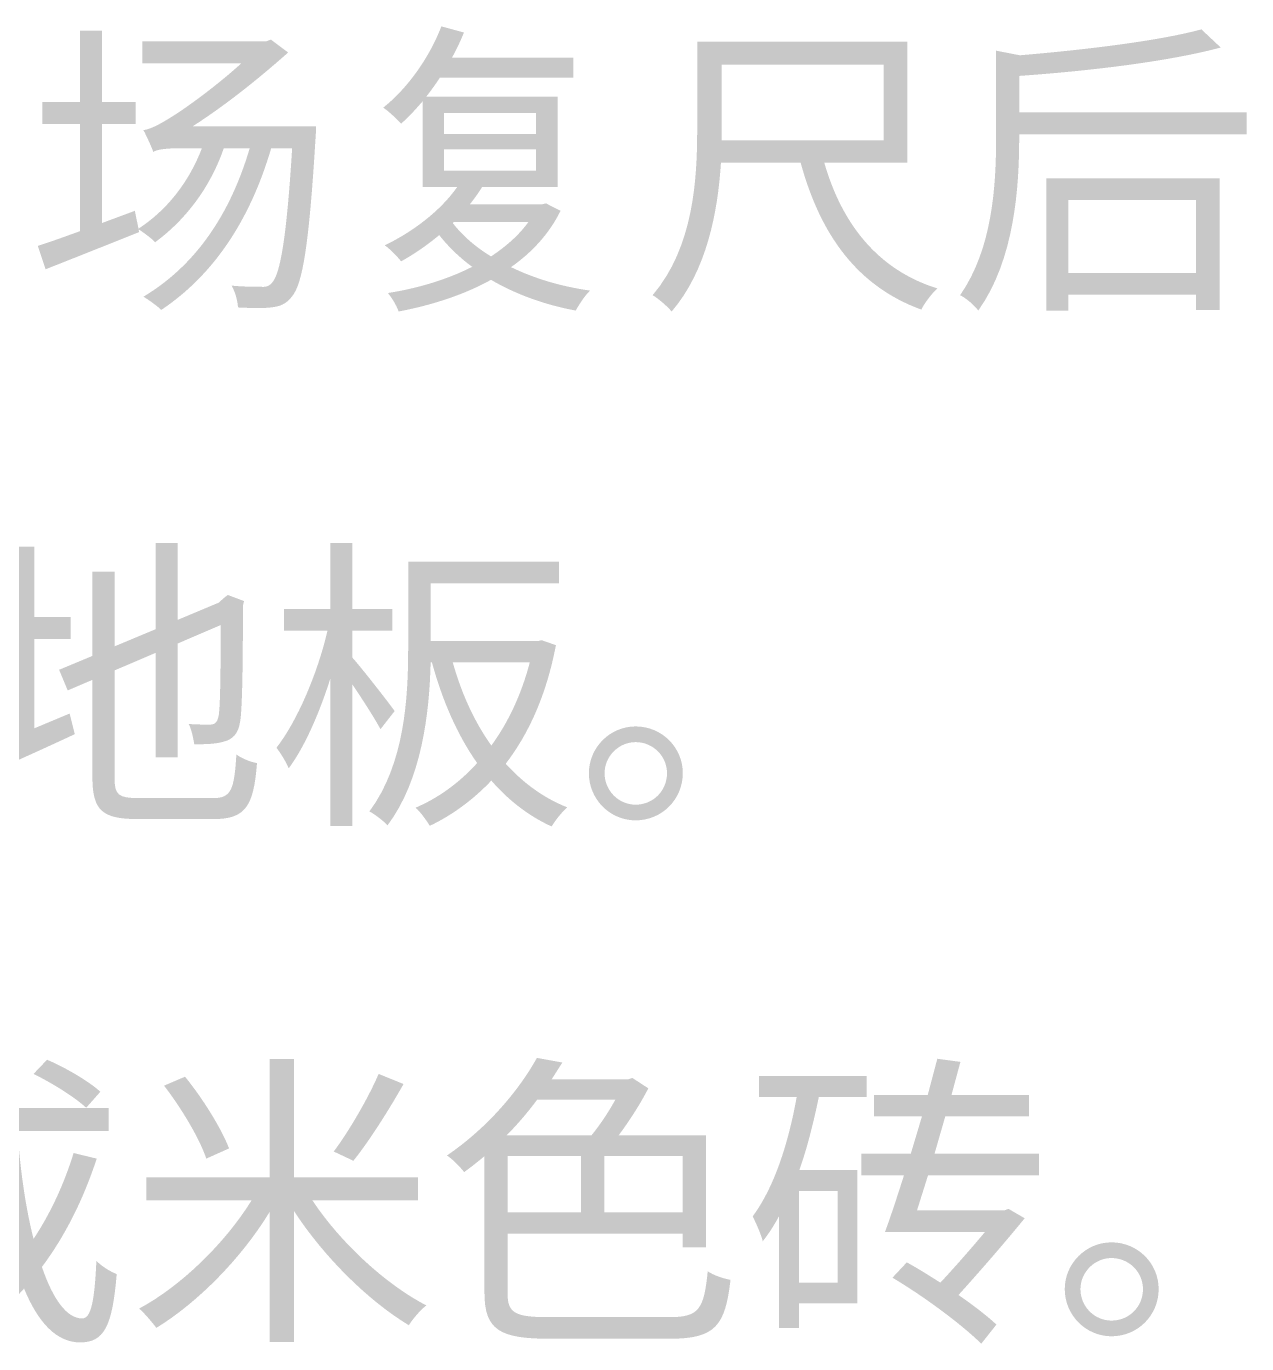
# Model space of a CAD drawing. Header units: millimetres. Extents: x -4600 to 229000, y -4300 to 19460.
# Drawn here: x 141351 to 142487, y 14411 to 15636 of the extents above; entities that cross this region are included whole.
import ezdxf

# ---------------------------------------------------------------- set-up
doc = ezdxf.new("R2010")
doc.units = ezdxf.units.MM
doc.header["$LTSCALE"] = 100
doc.layers.add('R2-LEGEND', color=7, linetype='Continuous', lineweight=18)

# ---------------------------------------------------------------- blocks, each defined once
blk = doc.blocks.new('A04_SHEET')
at = {"layer": 'R2-LEGEND'}
h = blk.add_hatch(color=256, dxfattribs=at)
edge = h.paths.add_edge_path()
edge.add_spline(control_points=[(21469.2, 15519.3), (21471.8, 15521.6), (21480.9, 15522.8), (21494.1, 15522.8)], knot_values=[0, 0, 0, 0, 1, 1, 1, 1], degree=3, periodic=0)
edge.add_line((21494.1, 15522.8), (21514.4, 15522.8))
edge.add_spline(control_points=[(21514.4, 15522.8), (21502.4, 15491.3), (21481.8, 15465.2), (21455.4, 15448)], knot_values=[0, 0, 0, 0, 1, 1, 1, 1], degree=3, periodic=0)
edge.add_line((21455.4, 15448), (21452, 15464.6))
edge.add_line((21452, 15464.6), (21421.3, 15453.2))
edge.add_line((21421.3, 15453.2), (21421.3, 15545.4))
edge.add_line((21421.3, 15545.4), (21452.9, 15545.4))
edge.add_line((21452.9, 15545.4), (21452.9, 15565.8))
edge.add_line((21452.9, 15565.8), (21421.3, 15565.8))
edge.add_line((21421.3, 15565.8), (21421.3, 15632.2))
edge.add_line((21421.3, 15632.2), (21401, 15632.2))
edge.add_line((21401, 15632.2), (21401, 15565.8))
edge.add_line((21401, 15565.8), (21365.8, 15565.8))
edge.add_line((21365.8, 15565.8), (21365.8, 15545.4))
edge.add_line((21365.8, 15545.4), (21401, 15545.4))
edge.add_line((21401, 15545.4), (21401, 15445.7))
edge.add_spline(control_points=[(21401, 15445.7), (21386.1, 15440.3), (21372.6, 15435.4), (21361.7, 15432)], knot_values=[0, 0, 0, 0, 1, 1, 1, 1], degree=3, periodic=0)
edge.add_line((21361.7, 15432), (21368.9, 15410.2))
edge.add_spline(control_points=[(21368.9, 15410.2), (21393.5, 15419.9), (21425.9, 15432.8), (21456, 15444.8)], knot_values=[0, 0, 0, 0, 1, 1, 1, 1], degree=3, periodic=0)
edge.add_line((21456, 15444.8), (21455.4, 15447.4))
edge.add_spline(control_points=[(21455.4, 15447.4), (21460, 15444.6), (21467.7, 15438.8), (21470.9, 15435.4)], knot_values=[0, 0, 0, 0, 1, 1, 1, 1], degree=3, periodic=0)
edge.add_spline(control_points=[(21470.9, 15435.4), (21498.4, 15455.5), (21521.9, 15485.5), (21534.8, 15522.8)], knot_values=[0, 0, 0, 0, 1, 1, 1, 1], degree=3, periodic=0)
edge.add_line((21534.8, 15522.8), (21558.9, 15522.8))
edge.add_spline(control_points=[(21558.9, 15522.8), (21540.8, 15461.5), (21508.7, 15413.9), (21460, 15384.7)], knot_values=[0, 0, 0, 0, 1, 1, 1, 1], degree=3, periodic=0)
edge.add_spline(control_points=[(21460, 15384.7), (21464.9, 15381.8), (21473.2, 15375.8), (21476.6, 15372.4)], knot_values=[0, 0, 0, 0, 1, 1, 1, 1], degree=3, periodic=0)
edge.add_spline(control_points=[(21476.6, 15372.4), (21525, 15404.7), (21559.1, 15455.5), (21578.9, 15522.8)], knot_values=[0, 0, 0, 0, 1, 1, 1, 1], degree=3, periodic=0)
edge.add_line((21578.9, 15522.8), (21598.4, 15522.8))
edge.add_spline(control_points=[(21598.4, 15522.8), (21593.2, 15438.5), (21587.2, 15405.9), (21579.8, 15397.9)], knot_values=[0, 0, 0, 0, 1, 1, 1, 1], degree=3, periodic=0)
edge.add_spline(control_points=[(21579.8, 15397.9), (21576.9, 15394.4), (21574.3, 15393.6), (21569.7, 15393.9)], knot_values=[0, 0, 0, 0, 1, 1, 1, 1], degree=3, periodic=0)
edge.add_spline(control_points=[(21569.7, 15393.9), (21564.6, 15393.9), (21553.7, 15393.9), (21542, 15395)], knot_values=[0, 0, 0, 0, 1, 1, 1, 1], degree=3, periodic=0)
edge.add_spline(control_points=[(21542, 15395), (21545.4, 15389.3), (21547.7, 15380.7), (21548, 15374.7)], knot_values=[0, 0, 0, 0, 1, 1, 1, 1], degree=3, periodic=0)
edge.add_spline(control_points=[(21548, 15374.7), (21560, 15374.1), (21571.7, 15373.8), (21578.6, 15374.7)], knot_values=[0, 0, 0, 0, 1, 1, 1, 1], degree=3, periodic=0)
edge.add_spline(control_points=[(21578.6, 15374.7), (21586.9, 15375.5), (21592.7, 15377.8), (21598.1, 15384.7)], knot_values=[0, 0, 0, 0, 1, 1, 1, 1], degree=3, periodic=0)
edge.add_spline(control_points=[(21598.1, 15384.7), (21608.1, 15396.4), (21614.1, 15432), (21620.2, 15532.5)], knot_values=[0, 0, 0, 0, 1, 1, 1, 1], degree=3, periodic=0)
edge.add_spline(control_points=[(21620.2, 15532.5), (21620.5, 15535.7), (21620.7, 15543.1), (21620.7, 15543.1)], knot_values=[0, 0, 0, 0, 1, 1, 1, 1], degree=3, periodic=0)
edge.add_line((21620.7, 15543.1), (21505.6, 15543.1))
edge.add_spline(control_points=[(21505.6, 15543.1), (21533.9, 15561.2), (21564, 15584.7), (21594.7, 15611.9)], knot_values=[0, 0, 0, 0, 1, 1, 1, 1], degree=3, periodic=0)
edge.add_line((21594.7, 15611.9), (21578.6, 15623.9))
edge.add_line((21578.6, 15623.9), (21574, 15622.2))
edge.add_line((21574, 15622.2), (21458.9, 15622.2))
edge.add_line((21458.9, 15622.2), (21458.9, 15601.8))
edge.add_line((21458.9, 15601.8), (21551.1, 15601.8))
edge.add_spline(control_points=[(21551.1, 15601.8), (21526.2, 15579.2), (21498.4, 15559.7), (21488.9, 15553.7), (21477.8, 15546.6), (21467.2, 15540.5), (21460, 15539.7)], knot_values=[0, 0, 0, 0, 1, 1, 1, 2, 2, 2, 2], degree=3, periodic=0)
edge.add_spline(control_points=[(21460, 15539.7), (21462.9, 15534.2), (21467.5, 15524.2), (21469.2, 15519.3)], knot_values=[0, 0, 0, 0, 1, 1, 1, 1], degree=3, periodic=0)
h = blk.add_hatch(color=256, dxfattribs=at)
edge = h.paths.add_edge_path()
edge.add_spline(control_points=[(21737.3, 15636.2), (21725.9, 15606.7), (21705.8, 15578.6), (21683.2, 15560.6)], knot_values=[0, 0, 0, 0, 1, 1, 1, 1], degree=3, periodic=0)
edge.add_spline(control_points=[(21683.2, 15560.6), (21688.1, 15557.4), (21696.4, 15549.4), (21699.8, 15545.7)], knot_values=[0, 0, 0, 0, 1, 1, 1, 1], degree=3, periodic=0)
edge.add_spline(control_points=[(21699.8, 15545.7), (21706.7, 15551.7), (21713.3, 15558.9), (21719.9, 15566.6)], knot_values=[0, 0, 0, 0, 1, 1, 1, 1], degree=3, periodic=0)
edge.add_line((21719.9, 15566.6), (21719.9, 15486.7))
edge.add_line((21719.9, 15486.7), (21752, 15486.7))
edge.add_spline(control_points=[(21752, 15486.7), (21736.2, 15464.3), (21710.7, 15445.1), (21684.6, 15432.5)], knot_values=[0, 0, 0, 0, 1, 1, 1, 1], degree=3, periodic=0)
edge.add_spline(control_points=[(21684.6, 15432.5), (21689.5, 15429.1), (21696.7, 15421.6), (21699.8, 15417.6)], knot_values=[0, 0, 0, 0, 1, 1, 1, 1], degree=3, periodic=0)
edge.add_spline(control_points=[(21699.8, 15417.6), (21711.8, 15424.2), (21723.9, 15432.5), (21735.3, 15442)], knot_values=[0, 0, 0, 0, 1, 1, 1, 1], degree=3, periodic=0)
edge.add_spline(control_points=[(21735.3, 15442), (21743.9, 15431.1), (21754.2, 15421.1), (21766, 15412.5)], knot_values=[0, 0, 0, 0, 1, 1, 1, 1], degree=3, periodic=0)
edge.add_spline(control_points=[(21766, 15412.5), (21742.2, 15400.4), (21714.7, 15392.4), (21687.5, 15388.1)], knot_values=[0, 0, 0, 0, 1, 1, 1, 1], degree=3, periodic=0)
edge.add_spline(control_points=[(21687.5, 15388.1), (21691.2, 15383.8), (21695.8, 15376.1), (21697.5, 15370.9)], knot_values=[0, 0, 0, 0, 1, 1, 1, 1], degree=3, periodic=0)
edge.add_spline(control_points=[(21697.5, 15370.9), (21727.6, 15376.7), (21757.7, 15386.1), (21783.5, 15400.4)], knot_values=[0, 0, 0, 0, 1, 1, 1, 1], degree=3, periodic=0)
edge.add_spline(control_points=[(21783.5, 15400.4), (21806.4, 15387), (21833.3, 15377.2), (21862.3, 15371.8)], knot_values=[0, 0, 0, 0, 1, 1, 1, 1], degree=3, periodic=0)
edge.add_spline(control_points=[(21862.3, 15371.8), (21865.4, 15377.2), (21870.8, 15385.8), (21875.7, 15390.4)], knot_values=[0, 0, 0, 0, 1, 1, 1, 1], degree=3, periodic=0)
edge.add_spline(control_points=[(21875.7, 15390.4), (21849.1, 15394.1), (21823.9, 15401.6), (21802.1, 15412.2)], knot_values=[0, 0, 0, 0, 1, 1, 1, 1], degree=3, periodic=0)
edge.add_spline(control_points=[(21802.1, 15412.2), (21821.6, 15425.9), (21837.6, 15443.1), (21848.2, 15464.6)], knot_values=[0, 0, 0, 0, 1, 1, 1, 1], degree=3, periodic=0)
edge.add_line((21848.2, 15464.6), (21834.7, 15471.5))
edge.add_line((21834.7, 15471.5), (21830.7, 15470.6))
edge.add_line((21830.7, 15470.6), (21763.7, 15470.6))
edge.add_spline(control_points=[(21763.7, 15470.6), (21768, 15475.8), (21771.7, 15481.2), (21775.2, 15486.7)], knot_values=[0, 0, 0, 0, 1, 1, 1, 1], degree=3, periodic=0)
edge.add_line((21775.2, 15486.7), (21845.6, 15486.7))
edge.add_line((21845.6, 15486.7), (21845.6, 15570.9))
edge.add_line((21845.6, 15570.9), (21723.3, 15570.9))
edge.add_spline(control_points=[(21723.3, 15570.9), (21727.6, 15576.4), (21731.9, 15582.4), (21735.9, 15588.4)], knot_values=[0, 0, 0, 0, 1, 1, 1, 1], degree=3, periodic=0)
edge.add_line((21735.9, 15588.4), (21860, 15588.4))
edge.add_line((21860, 15588.4), (21860, 15607))
edge.add_line((21860, 15607), (21747.1, 15607))
edge.add_spline(control_points=[(21747.1, 15607), (21751.4, 15614.7), (21755.1, 15622.5), (21758.3, 15630.5)], knot_values=[0, 0, 0, 0, 1, 1, 1, 1], degree=3, periodic=0)
edge.add_line((21758.3, 15630.5), (21737.3, 15636.2))
edge = h.paths.add_edge_path(flags=0)
edge.add_line((21747.9, 15453.2), (21749.1, 15454.3))
edge.add_line((21749.1, 15454.3), (21818.4, 15454.3))
edge.add_spline(control_points=[(21818.4, 15454.3), (21809.5, 15442), (21797.5, 15431.4), (21783.5, 15422.2)], knot_values=[0, 0, 0, 0, 1, 1, 1, 1], degree=3, periodic=0)
edge.add_spline(control_points=[(21783.5, 15422.2), (21768.9, 15431.1), (21756.8, 15441.7), (21747.9, 15453.2)], knot_values=[0, 0, 0, 0, 1, 1, 1, 1], degree=3, periodic=0)
h.paths.add_polyline_path([(21739.6, 15521.9), (21825.3, 15521.9), (21825.3, 15501.9), (21739.6, 15501.9), (21739.6, 15521.9)], flags=0)
h.paths.add_polyline_path([(21739.6, 15555.7), (21825.3, 15555.7), (21825.3, 15536.2), (21739.6, 15536.2), (21739.6, 15555.7)], flags=0)
h = blk.add_hatch(color=256, dxfattribs=at)
edge = h.paths.add_edge_path()
edge.add_spline(control_points=[(22444.7, 15633.4), (22405.7, 15622.8), (22337.5, 15614.5), (22275.7, 15609.3)], knot_values=[0, 0, 0, 0, 1, 1, 1, 1], degree=3, periodic=0)
edge.add_line((22275.7, 15609.3), (22253.6, 15613.6))
edge.add_line((22253.6, 15613.6), (22253.6, 15533.1))
edge.add_spline(control_points=[(22253.6, 15533.1), (22253.6, 15489), (22250.5, 15429.7), (22220.1, 15386.1)], knot_values=[0, 0, 0, 0, 1, 1, 1, 1], degree=3, periodic=0)
edge.add_spline(control_points=[(22220.1, 15386.1), (22225.5, 15383.5), (22233.8, 15376.4), (22237, 15371.8)], knot_values=[0, 0, 0, 0, 1, 1, 1, 1], degree=3, periodic=0)
edge.add_spline(control_points=[(22237, 15371.8), (22270.8, 15419.1), (22275.1, 15486.7), (22275.1, 15532.8)], knot_values=[0, 0, 0, 0, 1, 1, 1, 1], degree=3, periodic=0)
edge.add_line((22275.1, 15532.8), (22275.1, 15535.7))
edge.add_line((22275.1, 15535.7), (22486.8, 15535.7))
edge.add_line((22486.8, 15535.7), (22486.8, 15556.3))
edge.add_line((22486.8, 15556.3), (22275.1, 15556.3))
edge.add_line((22275.1, 15556.3), (22275.1, 15590.1))
edge.add_spline(control_points=[(22275.1, 15590.1), (22340.1, 15594.7), (22413.2, 15603.3), (22462.7, 15616.5)], knot_values=[0, 0, 0, 0, 1, 1, 1, 1], degree=3, periodic=0)
edge.add_line((22462.7, 15616.5), (22444.7, 15633.4))
h.paths.add_polyline_path([(22300.3, 15494.7), (22300.3, 15371.8), (22320.9, 15371.8), (22320.9, 15386.7), (22439.8, 15386.7), (22439.8, 15372.4), (22461.6, 15372.4), (22461.6, 15494.7), (22300.3, 15494.7)], flags=0)
h.paths.add_polyline_path([(22320.9, 15406.7), (22320.9, 15474.6), (22439.8, 15474.6), (22439.8, 15406.7), (22320.9, 15406.7)], flags=0)
h = blk.add_hatch(color=256, dxfattribs=at)
edge = h.paths.add_edge_path()
edge.add_line((21975.4, 15621.9), (21975.4, 15540.8))
edge.add_spline(control_points=[(21975.4, 15540.8), (21975.4, 15493.8), (21972, 15430.8), (21933.9, 15386.1)], knot_values=[0, 0, 0, 0, 1, 1, 1, 1], degree=3, periodic=0)
edge.add_spline(control_points=[(21933.9, 15386.1), (21938.7, 15383.5), (21947.9, 15375.5), (21951.6, 15370.9)], knot_values=[0, 0, 0, 0, 1, 1, 1, 1], degree=3, periodic=0)
edge.add_spline(control_points=[(21951.6, 15370.9), (21984.3, 15409), (21994.6, 15463.5), (21997.5, 15509.3)], knot_values=[0, 0, 0, 0, 1, 1, 1, 1], degree=3, periodic=0)
edge.add_line((21997.5, 15509.3), (22071.7, 15509.3))
edge.add_spline(control_points=[(22071.7, 15509.3), (22090, 15442.3), (22124.4, 15394.4), (22184, 15372.7)], knot_values=[0, 0, 0, 0, 1, 1, 1, 1], degree=3, periodic=0)
edge.add_spline(control_points=[(22184, 15372.7), (22187.1, 15379), (22193.7, 15387.6), (22198.9, 15392.4)], knot_values=[0, 0, 0, 0, 1, 1, 1, 1], degree=3, periodic=0)
edge.add_spline(control_points=[(22198.9, 15392.4), (22143.6, 15409.6), (22110.1, 15452.3), (22093.7, 15509.3)], knot_values=[0, 0, 0, 0, 1, 1, 1, 1], degree=3, periodic=0)
edge.add_line((22093.7, 15509.3), (22171.1, 15509.3))
edge.add_line((22171.1, 15509.3), (22171.1, 15621.9))
edge.add_line((22171.1, 15621.9), (21975.4, 15621.9))
h.paths.add_polyline_path([(21998.3, 15600.7), (22149, 15600.7), (22149, 15530.2), (21998.3, 15530.2), (21998.3, 15540.8), (21998.3, 15600.7)], flags=0)
h = blk.add_hatch(color=256, dxfattribs=at)
edge = h.paths.add_edge_path()
edge.add_line((21299, 14959.1), (21307.6, 14937.6))
edge.add_spline(control_points=[(21307.6, 14937.6), (21332.8, 14948.8), (21365.5, 14963.4), (21396.1, 14977.7)], knot_values=[0, 0, 0, 0, 1, 1, 1, 1], degree=3, periodic=0)
edge.add_line((21396.1, 14977.7), (21391.3, 14996.9))
edge.add_line((21391.3, 14996.9), (21358.6, 14983.2))
edge.add_line((21358.6, 14983.2), (21358.6, 15066.3))
edge.add_line((21358.6, 15066.3), (21392.4, 15066.3))
edge.add_line((21392.4, 15066.3), (21392.4, 15086.6))
edge.add_line((21392.4, 15086.6), (21358.6, 15086.6))
edge.add_line((21358.6, 15086.6), (21358.6, 15152.2))
edge.add_line((21358.6, 15152.2), (21338.3, 15152.2))
edge.add_line((21338.3, 15152.2), (21338.3, 15086.6))
edge.add_line((21338.3, 15086.6), (21301.6, 15086.6))
edge.add_line((21301.6, 15086.6), (21301.6, 15066.3))
edge.add_line((21301.6, 15066.3), (21338.3, 15066.3))
edge.add_line((21338.3, 15066.3), (21338.3, 14974.6))
edge.add_spline(control_points=[(21338.3, 14974.6), (21323.4, 14968.6), (21309.9, 14963.1), (21299, 14959.1)], knot_values=[0, 0, 0, 0, 1, 1, 1, 1], degree=3, periodic=0)
h = blk.add_hatch(color=256, dxfattribs=at)
edge = h.paths.add_edge_path()
edge.add_line((21412.5, 15129), (21412.5, 15050.5))
edge.add_line((21412.5, 15050.5), (21381.5, 15037.6))
edge.add_line((21381.5, 15037.6), (21389.5, 15018.4))
edge.add_line((21389.5, 15018.4), (21412.5, 15028.2))
edge.add_line((21412.5, 15028.2), (21412.5, 14937.6))
edge.add_spline(control_points=[(21412.5, 14937.6), (21412.5, 14906.4), (21421.9, 14898.7), (21454.9, 14898.7), (21462.3, 14898.7), (21517.6, 14898.7), (21525.6, 14898.7), (21555.4, 14898.7), (21562.6, 14911.3), (21565.7, 14950.8)], knot_values=[0, 0, 0, 0, 1, 1, 1, 2, 2, 2, 3, 3, 3, 3], degree=3, periodic=0)
edge.add_spline(control_points=[(21565.7, 14950.8), (21560, 14951.7), (21551.4, 14955.1), (21546.5, 14958.8)], knot_values=[0, 0, 0, 0, 1, 1, 1, 1], degree=3, periodic=0)
edge.add_spline(control_points=[(21546.5, 14958.8), (21544.5, 14925.9), (21541.7, 14918.2), (21524.8, 14918.2), (21513.3, 14918.2), (21465.2, 14918.2), (21455.7, 14918.2), (21436.5, 14918.2), (21433.1, 14921.3), (21433.1, 14937.1)], knot_values=[0, 0, 0, 0, 1, 1, 1, 2, 2, 2, 3, 3, 3, 3], degree=3, periodic=0)
edge.add_line((21433.1, 14937.1), (21433.1, 15037))
edge.add_line((21433.1, 15037), (21471.5, 15053.4))
edge.add_line((21471.5, 15053.4), (21471.5, 14956))
edge.add_line((21471.5, 14956), (21491.8, 14956))
edge.add_line((21491.8, 14956), (21491.8, 15062))
edge.add_line((21491.8, 15062), (21531.9, 15079.2))
edge.add_spline(control_points=[(21531.9, 15079.2), (21531.9, 15033), (21531.4, 15001.2), (21529.9, 14994.4), (21528.5, 14987.8), (21525.9, 14986.6), (21521.3, 14986.6), (21518.5, 14986.6), (21509, 14986.6), (21502.1, 14987.2)], knot_values=[0, 0, 0, 0, 1, 1, 1, 2, 2, 2, 3, 3, 3, 3], degree=3, periodic=0)
edge.add_spline(control_points=[(21502.1, 14987.2), (21504.7, 14982.3), (21506.4, 14974), (21507.3, 14968.3)], knot_values=[0, 0, 0, 0, 1, 1, 1, 1], degree=3, periodic=0)
edge.add_spline(control_points=[(21507.3, 14968.3), (21515.3, 14968.3), (21526.8, 14968.3), (21534.2, 14970.6)], knot_values=[0, 0, 0, 0, 1, 1, 1, 1], degree=3, periodic=0)
edge.add_spline(control_points=[(21534.2, 14970.6), (21542.8, 14972.6), (21548.3, 14977.7), (21550, 14989.5)], knot_values=[0, 0, 0, 0, 1, 1, 1, 1], degree=3, periodic=0)
edge.add_spline(control_points=[(21550, 14989.5), (21552, 15000.7), (21552.6, 15043.6), (21552.6, 15097.5)], knot_values=[0, 0, 0, 0, 1, 1, 1, 1], degree=3, periodic=0)
edge.add_line((21552.6, 15097.5), (21553.7, 15101.5))
edge.add_line((21553.7, 15101.5), (21538.5, 15107.2))
edge.add_line((21538.5, 15107.2), (21534.5, 15104.1))
edge.add_line((21534.5, 15104.1), (21530.2, 15100.1))
edge.add_line((21530.2, 15100.1), (21491.8, 15084))
edge.add_line((21491.8, 15084), (21491.8, 15155.7))
edge.add_line((21491.8, 15155.7), (21471.5, 15155.7))
edge.add_line((21471.5, 15155.7), (21471.5, 15075.4))
edge.add_line((21471.5, 15075.4), (21433.1, 15059.4))
edge.add_line((21433.1, 15059.4), (21433.1, 15129))
edge.add_line((21433.1, 15129), (21412.5, 15129))
h = blk.add_hatch(color=256, dxfattribs=at)
edge = h.paths.add_edge_path()
edge.add_line((21633.9, 15155.7), (21633.9, 15094.3))
edge.add_line((21633.9, 15094.3), (21590.9, 15094.3))
edge.add_line((21590.9, 15094.3), (21590.9, 15074))
edge.add_line((21590.9, 15074), (21631.3, 15074))
edge.add_spline(control_points=[(21631.3, 15074), (21622.2, 15034.5), (21603, 14989.5), (21583.8, 14965.1)], knot_values=[0, 0, 0, 0, 1, 1, 1, 1], degree=3, periodic=0)
edge.add_spline(control_points=[(21583.8, 14965.1), (21587.5, 14960.3), (21592.9, 14951.7), (21595.2, 14945.9)], knot_values=[0, 0, 0, 0, 1, 1, 1, 1], degree=3, periodic=0)
edge.add_spline(control_points=[(21595.2, 14945.9), (21609.6, 14965.1), (21623.6, 14996.7), (21633.9, 15029.3)], knot_values=[0, 0, 0, 0, 1, 1, 1, 1], degree=3, periodic=0)
edge.add_line((21633.9, 15029.3), (21633.9, 14892.4))
edge.add_line((21633.9, 14892.4), (21654.3, 14892.4))
edge.add_line((21654.3, 14892.4), (21654.3, 15024.2))
edge.add_spline(control_points=[(21654.3, 15024.2), (21664, 15009.8), (21675.5, 14992.1), (21680.6, 14982.3)], knot_values=[0, 0, 0, 0, 1, 1, 1, 1], degree=3, periodic=0)
edge.add_line((21680.6, 14982.3), (21693.8, 14999.2))
edge.add_spline(control_points=[(21693.8, 14999.2), (21688.1, 15007.3), (21662.6, 15039.9), (21654.3, 15049.1)], knot_values=[0, 0, 0, 0, 1, 1, 1, 1], degree=3, periodic=0)
edge.add_line((21654.3, 15049.1), (21654.3, 15074))
edge.add_line((21654.3, 15074), (21691.5, 15074))
edge.add_line((21691.5, 15074), (21691.5, 15094.3))
edge.add_line((21691.5, 15094.3), (21654.3, 15094.3))
edge.add_line((21654.3, 15094.3), (21654.3, 15155.7))
edge.add_line((21654.3, 15155.7), (21633.9, 15155.7))
h = blk.add_hatch(color=256, dxfattribs=at)
edge = h.paths.add_edge_path()
edge.add_line((21706.4, 15138.2), (21706.4, 15057.7))
edge.add_spline(control_points=[(21706.4, 15057.7), (21706.4, 15012.1), (21703.2, 14950), (21670.3, 14905.8)], knot_values=[0, 0, 0, 0, 1, 1, 1, 1], degree=3, periodic=0)
edge.add_spline(control_points=[(21670.3, 14905.8), (21674.9, 14903.5), (21683.8, 14896.7), (21687.2, 14892.9)], knot_values=[0, 0, 0, 0, 1, 1, 1, 1], degree=3, periodic=0)
edge.add_spline(control_points=[(21687.2, 14892.9), (21719, 14935.3), (21726.2, 14997.2), (21727.3, 15044.5)], knot_values=[0, 0, 0, 0, 1, 1, 1, 1], degree=3, periodic=0)
edge.add_line((21727.3, 15044.5), (21728.5, 15044.5))
edge.add_spline(control_points=[(21728.5, 15044.5), (21738.2, 15009), (21752, 14977.2), (21770.6, 14950.8)], knot_values=[0, 0, 0, 0, 1, 1, 1, 1], degree=3, periodic=0)
edge.add_spline(control_points=[(21770.6, 14950.8), (21753.7, 14932.2), (21734.2, 14918.2), (21713.3, 14909.3)], knot_values=[0, 0, 0, 0, 1, 1, 1, 1], degree=3, periodic=0)
edge.add_spline(control_points=[(21713.3, 14909.3), (21717.9, 14905.3), (21723.6, 14897.2), (21726.5, 14892.4)], knot_values=[0, 0, 0, 0, 1, 1, 1, 1], degree=3, periodic=0)
edge.add_spline(control_points=[(21726.5, 14892.4), (21747.4, 14902.4), (21766.6, 14916.4), (21783.8, 14934.5)], knot_values=[0, 0, 0, 0, 1, 1, 1, 1], degree=3, periodic=0)
edge.add_spline(control_points=[(21783.8, 14934.5), (21799.5, 14916.4), (21818.1, 14901.8), (21839.9, 14891.8)], knot_values=[0, 0, 0, 0, 1, 1, 1, 1], degree=3, periodic=0)
edge.add_spline(control_points=[(21839.9, 14891.8), (21843.1, 14897.2), (21849.4, 14905.3), (21854.5, 14909.6)], knot_values=[0, 0, 0, 0, 1, 1, 1, 1], degree=3, periodic=0)
edge.add_spline(control_points=[(21854.5, 14909.6), (21832.2, 14918.4), (21813.3, 14932.5), (21797.2, 14950.2)], knot_values=[0, 0, 0, 0, 1, 1, 1, 1], degree=3, periodic=0)
edge.add_spline(control_points=[(21797.2, 14950.2), (21819, 14978.6), (21835.3, 15015), (21843.9, 15060.5)], knot_values=[0, 0, 0, 0, 1, 1, 1, 1], degree=3, periodic=0)
edge.add_line((21843.9, 15060.5), (21830.7, 15065.1))
edge.add_line((21830.7, 15065.1), (21827, 15064.3))
edge.add_line((21827, 15064.3), (21727.3, 15064.3))
edge.add_line((21727.3, 15064.3), (21727.3, 15118.1))
edge.add_line((21727.3, 15118.1), (21846.8, 15118.1))
edge.add_line((21846.8, 15118.1), (21846.8, 15138.2))
edge.add_line((21846.8, 15138.2), (21706.4, 15138.2))
edge = h.paths.add_edge_path(flags=0)
edge.add_line((21747.9, 15044.5), (21819.6, 15044.5))
edge.add_spline(control_points=[(21819.6, 15044.5), (21811.8, 15014.7), (21799.5, 14988.6), (21783.8, 14967.1)], knot_values=[0, 0, 0, 0, 1, 1, 1, 1], degree=3, periodic=0)
edge.add_spline(control_points=[(21783.8, 14967.1), (21768, 14989.2), (21756, 15015.6), (21747.9, 15044.5)], knot_values=[0, 0, 0, 0, 1, 1, 1, 1], degree=3, periodic=0)
h = blk.add_hatch(color=256, dxfattribs=at)
edge = h.paths.add_edge_path()
edge.add_spline(control_points=[(21918.1, 14984.9), (21894.3, 14984.9), (21874.6, 14965.4), (21874.6, 14941.4), (21874.6, 14917), (21894.3, 14897.5), (21918.1, 14897.5), (21942.5, 14897.5), (21962, 14917), (21962, 14941.4), (21962, 14965.4), (21942.5, 14984.9), (21918.1, 14984.9)], knot_values=[0, 0, 0, 0, 1, 1, 1, 2, 2, 2, 3, 3, 3, 4, 4, 4, 4], degree=3, periodic=0)
edge = h.paths.add_edge_path(flags=0)
edge.add_spline(control_points=[(21918.1, 14912.1), (21902.4, 14912.1), (21889.2, 14925), (21889.2, 14941.4), (21889.2, 14957.1), (21902.4, 14970.3), (21918.1, 14970.3), (21934.4, 14970.3), (21947.3, 14957.1), (21947.3, 14941.4), (21947.3, 14925), (21934.4, 14912.1), (21918.1, 14912.1)], knot_values=[0, 0, 0, 0, 1, 1, 1, 2, 2, 2, 3, 3, 3, 4, 4, 4, 4], degree=3, periodic=0)
h = blk.add_hatch(color=256, dxfattribs=at)
edge = h.paths.add_edge_path()
edge.add_line((21179, 14629.8), (21179, 14608.6))
edge.add_line((21179, 14608.6), (21320.2, 14608.6))
edge.add_spline(control_points=[(21320.2, 14608.6), (21323.6, 14561.9), (21330.2, 14518.9), (21340.5, 14485.1)], knot_values=[0, 0, 0, 0, 1, 1, 1, 1], degree=3, periodic=0)
edge.add_spline(control_points=[(21340.5, 14485.1), (21321.4, 14461.9), (21298.1, 14443), (21271.5, 14428.7)], knot_values=[0, 0, 0, 0, 1, 1, 1, 1], degree=3, periodic=0)
edge.add_spline(control_points=[(21271.5, 14428.7), (21276.4, 14424.7), (21284.7, 14416.4), (21288.1, 14412.1)], knot_values=[0, 0, 0, 0, 1, 1, 1, 1], degree=3, periodic=0)
edge.add_spline(control_points=[(21288.1, 14412.1), (21310.8, 14425.5), (21331.1, 14442.2), (21348.9, 14461.9)], knot_values=[0, 0, 0, 0, 1, 1, 1, 1], degree=3, periodic=0)
edge.add_spline(control_points=[(21348.9, 14461.9), (21361.7, 14430.7), (21378.9, 14411.8), (21401, 14411.8), (21423.1, 14411.8), (21431.1, 14426.1), (21435.1, 14475.4)], knot_values=[0, 0, 0, 0, 1, 1, 1, 2, 2, 2, 2], degree=3, periodic=0)
edge.add_spline(control_points=[(21435.1, 14475.4), (21429.1, 14477.7), (21421.1, 14482.6), (21416.2, 14487.7)], knot_values=[0, 0, 0, 0, 1, 1, 1, 1], degree=3, periodic=0)
edge.add_spline(control_points=[(21416.2, 14487.7), (21414.5, 14449.3), (21411, 14434.1), (21403, 14434.1), (21388.7, 14434.1), (21375.8, 14451.9), (21365.5, 14482)], knot_values=[0, 0, 0, 0, 1, 1, 1, 2, 2, 2, 2], degree=3, periodic=0)
edge.add_spline(control_points=[(21365.5, 14482), (21386.7, 14510.3), (21403.9, 14544.2), (21416.5, 14582.8)], knot_values=[0, 0, 0, 0, 1, 1, 1, 1], degree=3, periodic=0)
edge.add_line((21416.5, 14582.8), (21395, 14588))
edge.add_spline(control_points=[(21395, 14588), (21385.8, 14558.2), (21373.2, 14531.5), (21357.7, 14508.1)], knot_values=[0, 0, 0, 0, 1, 1, 1, 1], degree=3, periodic=0)
edge.add_spline(control_points=[(21357.7, 14508.1), (21350.6, 14536.1), (21345.4, 14570.5), (21342.8, 14608.6)], knot_values=[0, 0, 0, 0, 1, 1, 1, 1], degree=3, periodic=0)
edge.add_line((21342.8, 14608.6), (21427.6, 14608.6))
edge.add_line((21427.6, 14608.6), (21427.6, 14629.8))
edge.add_line((21427.6, 14629.8), (21341.4, 14629.8))
edge.add_spline(control_points=[(21341.4, 14629.8), (21340.8, 14644.4), (21340.5, 14659.6), (21340.5, 14675.1)], knot_values=[0, 0, 0, 0, 1, 1, 1, 1], degree=3, periodic=0)
edge.add_line((21340.5, 14675.1), (21317.6, 14675.1))
edge.add_spline(control_points=[(21317.6, 14675.1), (21317.6, 14659.9), (21318.2, 14644.7), (21319.1, 14629.8)], knot_values=[0, 0, 0, 0, 1, 1, 1, 1], degree=3, periodic=0)
edge.add_line((21319.1, 14629.8), (21179, 14629.8))
h.paths.add_polyline_path([(21195.3, 14583.4), (21195.3, 14496), (21294.7, 14496), (21294.7, 14583.4), (21195.3, 14583.4)], flags=0)
h.paths.add_polyline_path([(21215.3, 14564.5), (21273.8, 14564.5), (21273.8, 14514.6), (21215.3, 14514.6), (21215.3, 14564.5)], flags=0)
edge = h.paths.add_edge_path(flags=0)
edge.add_line((21177.2, 14453.9), (21181.5, 14431.8))
edge.add_spline(control_points=[(21181.5, 14431.8), (21214.8, 14439), (21261.8, 14449.3), (21305.9, 14459.1)], knot_values=[0, 0, 0, 0, 1, 1, 1, 1], degree=3, periodic=0)
edge.add_line((21305.9, 14459.1), (21304.2, 14479.4))
edge.add_spline(control_points=[(21304.2, 14479.4), (21257.5, 14469.7), (21208.5, 14459.6), (21177.2, 14453.9)], knot_values=[0, 0, 0, 0, 1, 1, 1, 1], degree=3, periodic=0)
edge = h.paths.add_edge_path(flags=0)
edge.add_spline(control_points=[(21357.7, 14661.6), (21375.2, 14653), (21396.4, 14639.8), (21406.7, 14630.1)], knot_values=[0, 0, 0, 0, 1, 1, 1, 1], degree=3, periodic=0)
edge.add_line((21406.7, 14630.1), (21419.9, 14645))
edge.add_spline(control_points=[(21419.9, 14645), (21409.3, 14654.7), (21387.8, 14667.3), (21370.3, 14674.8)], knot_values=[0, 0, 0, 0, 1, 1, 1, 1], degree=3, periodic=0)
edge.add_line((21370.3, 14674.8), (21357.7, 14661.6))
h = blk.add_hatch(color=256, dxfattribs=at)
edge = h.paths.add_edge_path()
edge.add_line((21577.5, 14675.4), (21577.5, 14565.4))
edge.add_line((21577.5, 14565.4), (21462.6, 14565.4))
edge.add_line((21462.6, 14565.4), (21462.6, 14543.9))
edge.add_line((21462.6, 14543.9), (21560.6, 14543.9))
edge.add_spline(control_points=[(21560.6, 14543.9), (21535.6, 14503.5), (21494.1, 14463.6), (21456, 14443.3)], knot_values=[0, 0, 0, 0, 1, 1, 1, 1], degree=3, periodic=0)
edge.add_spline(control_points=[(21456, 14443.3), (21461.2, 14438.7), (21468, 14430.7), (21472, 14425.3)], knot_values=[0, 0, 0, 0, 1, 1, 1, 1], degree=3, periodic=0)
edge.add_spline(control_points=[(21472, 14425.3), (21509.9, 14448.5), (21550.8, 14489.4), (21577.5, 14533.3)], knot_values=[0, 0, 0, 0, 1, 1, 1, 1], degree=3, periodic=0)
edge.add_line((21577.5, 14533.3), (21577.5, 14412.1))
edge.add_line((21577.5, 14412.1), (21600.1, 14412.1))
edge.add_line((21600.1, 14412.1), (21600.1, 14534.1))
edge.add_spline(control_points=[(21600.1, 14534.1), (21627.6, 14491.7), (21669.2, 14450.5), (21707, 14427.8)], knot_values=[0, 0, 0, 0, 1, 1, 1, 1], degree=3, periodic=0)
edge.add_spline(control_points=[(21707, 14427.8), (21710.7, 14433.6), (21717.9, 14442.2), (21723.3, 14446.2)], knot_values=[0, 0, 0, 0, 1, 1, 1, 1], degree=3, periodic=0)
edge.add_spline(control_points=[(21723.3, 14446.2), (21685.2, 14465.9), (21643.1, 14504.9), (21617.3, 14543.9)], knot_values=[0, 0, 0, 0, 1, 1, 1, 1], degree=3, periodic=0)
edge.add_line((21617.3, 14543.9), (21715.6, 14543.9))
edge.add_line((21715.6, 14543.9), (21715.6, 14565.4))
edge.add_line((21715.6, 14565.4), (21600.1, 14565.4))
edge.add_line((21600.1, 14565.4), (21600.1, 14675.4))
edge.add_line((21600.1, 14675.4), (21577.5, 14675.4))
edge = h.paths.add_edge_path(flags=0)
edge.add_spline(control_points=[(21678.9, 14661.6), (21669.2, 14639), (21651.1, 14608), (21637.1, 14589.4)], knot_values=[0, 0, 0, 0, 1, 1, 1, 1], degree=3, periodic=0)
edge.add_line((21637.1, 14589.4), (21655.4, 14580.8))
edge.add_spline(control_points=[(21655.4, 14580.8), (21670, 14598.9), (21688.1, 14627.5), (21702.1, 14652.2)], knot_values=[0, 0, 0, 0, 1, 1, 1, 1], degree=3, periodic=0)
edge.add_line((21702.1, 14652.2), (21678.9, 14661.6))
edge = h.paths.add_edge_path(flags=0)
edge.add_spline(control_points=[(21479.2, 14650.7), (21495.5, 14629.5), (21512.4, 14601.2), (21518.5, 14582.8)], knot_values=[0, 0, 0, 0, 1, 1, 1, 1], degree=3, periodic=0)
edge.add_line((21518.5, 14582.8), (21539.7, 14592.3))
edge.add_spline(control_points=[(21539.7, 14592.3), (21532.5, 14610.9), (21515.3, 14638.7), (21498.7, 14659)], knot_values=[0, 0, 0, 0, 1, 1, 1, 1], degree=3, periodic=0)
edge.add_line((21498.7, 14659), (21479.2, 14650.7))
h = blk.add_hatch(color=256, dxfattribs=at)
edge = h.paths.add_edge_path()
edge.add_spline(control_points=[(21826.2, 14676.5), (21810.4, 14647.9), (21781.5, 14612.3), (21742.5, 14585.7)], knot_values=[0, 0, 0, 0, 1, 1, 1, 1], degree=3, periodic=0)
edge.add_spline(control_points=[(21742.5, 14585.7), (21747.7, 14582.3), (21754.8, 14575.1), (21758.5, 14570.2)], knot_values=[0, 0, 0, 0, 1, 1, 1, 1], degree=3, periodic=0)
edge.add_spline(control_points=[(21758.5, 14570.2), (21765.1, 14575.1), (21771.4, 14580), (21777.4, 14585.1)], knot_values=[0, 0, 0, 0, 1, 1, 1, 1], degree=3, periodic=0)
edge.add_line((21777.4, 14585.1), (21777.4, 14457.9))
edge.add_spline(control_points=[(21777.4, 14457.9), (21777.4, 14423.3), (21791.8, 14415.2), (21838.2, 14415.2), (21848.8, 14415.2), (21938.5, 14415.2), (21949.9, 14415.2), (21992.6, 14415.2), (22001.5, 14427.6), (22006.4, 14470)], knot_values=[0, 0, 0, 0, 1, 1, 1, 2, 2, 2, 3, 3, 3, 3], degree=3, periodic=0)
edge.add_spline(control_points=[(22006.4, 14470), (22000.1, 14471.1), (21990.6, 14474.2), (21985.2, 14478)], knot_values=[0, 0, 0, 0, 1, 1, 1, 1], degree=3, periodic=0)
edge.add_spline(control_points=[(21985.2, 14478), (21981.7, 14442.7), (21977.1, 14435.3), (21949.6, 14435.3), (21930.2, 14435.3), (21851.9, 14435.3), (21836.8, 14435.3), (21805.2, 14435.3), (21798.9, 14439.6), (21798.9, 14457.6)], knot_values=[0, 0, 0, 0, 1, 1, 1, 2, 2, 2, 3, 3, 3, 3], degree=3, periodic=0)
edge.add_line((21798.9, 14457.6), (21798.9, 14512.9))
edge.add_line((21798.9, 14512.9), (21962, 14512.9))
edge.add_line((21962, 14512.9), (21962, 14500.3))
edge.add_line((21962, 14500.3), (21983.7, 14500.3))
edge.add_line((21983.7, 14500.3), (21983.7, 14604.6))
edge.add_line((21983.7, 14604.6), (21902.4, 14604.6))
edge.add_spline(control_points=[(21902.4, 14604.6), (21912.4, 14618.1), (21922.4, 14633.5), (21929.9, 14648.2)], knot_values=[0, 0, 0, 0, 1, 1, 1, 1], degree=3, periodic=0)
edge.add_line((21929.9, 14648.2), (21915, 14657.9))
edge.add_line((21915, 14657.9), (21911, 14656.5))
edge.add_line((21911, 14656.5), (21839.9, 14656.5))
edge.add_line((21839.9, 14656.5), (21849.9, 14672.2))
edge.add_line((21849.9, 14672.2), (21826.2, 14676.5))
h.paths.add_polyline_path([(21888.9, 14532.7), (21888.9, 14585.1), (21962, 14585.1), (21962, 14532.7), (21888.9, 14532.7)], flags=0)
h.paths.add_polyline_path([(21867.1, 14532.7), (21798.9, 14532.7), (21798.9, 14585.1), (21867.1, 14585.1), (21867.1, 14532.7)], flags=0)
edge = h.paths.add_edge_path(flags=0)
edge.add_line((21798.9, 14604.6), (21798.1, 14604.6))
edge.add_spline(control_points=[(21798.1, 14604.6), (21808.7, 14615.2), (21818.1, 14626.4), (21826.4, 14637.6)], knot_values=[0, 0, 0, 0, 1, 1, 1, 1], degree=3, periodic=0)
edge.add_line((21826.4, 14637.6), (21899.2, 14637.6))
edge.add_spline(control_points=[(21899.2, 14637.6), (21892.9, 14626.1), (21884.9, 14614.1), (21877.1, 14604.6)], knot_values=[0, 0, 0, 0, 1, 1, 1, 1], degree=3, periodic=0)
edge.add_line((21877.1, 14604.6), (21798.9, 14604.6))
h = blk.add_hatch(color=256, dxfattribs=at)
edge = h.paths.add_edge_path()
edge.add_line((22128.1, 14587.4), (22128.1, 14567.4))
edge.add_line((22128.1, 14567.4), (22167.9, 14567.4))
edge.add_spline(control_points=[(22167.9, 14567.4), (22161.6, 14547.6), (22155.6, 14529.3), (22150.2, 14514.6)], knot_values=[0, 0, 0, 0, 1, 1, 1, 1], degree=3, periodic=0)
edge.add_line((22150.2, 14514.6), (22243.3, 14514.6))
edge.add_spline(control_points=[(22243.3, 14514.6), (22231.3, 14500.3), (22216.1, 14482.8), (22201.7, 14467.4)], knot_values=[0, 0, 0, 0, 1, 1, 1, 1], degree=3, periodic=0)
edge.add_spline(control_points=[(22201.7, 14467.4), (22191.4, 14474), (22180.8, 14480.6), (22170.5, 14486.3)], knot_values=[0, 0, 0, 0, 1, 1, 1, 1], degree=3, periodic=0)
edge.add_line((22170.5, 14486.3), (22157.1, 14472))
edge.add_spline(control_points=[(22157.1, 14472), (22186.8, 14454.5), (22222.4, 14427.8), (22239.8, 14410.6)], knot_values=[0, 0, 0, 0, 1, 1, 1, 1], degree=3, periodic=0)
edge.add_line((22239.8, 14410.6), (22253.9, 14428.4))
edge.add_spline(control_points=[(22253.9, 14428.4), (22245.3, 14436.4), (22232.7, 14446.2), (22218.6, 14455.9)], knot_values=[0, 0, 0, 0, 1, 1, 1, 1], degree=3, periodic=0)
edge.add_spline(control_points=[(22218.6, 14455.9), (22240.1, 14479.7), (22263.6, 14506.9), (22280.2, 14527.3)], knot_values=[0, 0, 0, 0, 1, 1, 1, 1], degree=3, periodic=0)
edge.add_line((22280.2, 14527.3), (22265.1, 14536.1))
edge.add_line((22265.1, 14536.1), (22261.6, 14534.7))
edge.add_line((22261.6, 14534.7), (22180, 14534.7))
edge.add_line((22180, 14534.7), (22190.3, 14567.4))
edge.add_line((22190.3, 14567.4), (22293.4, 14567.4))
edge.add_line((22293.4, 14567.4), (22293.4, 14587.4))
edge.add_line((22293.4, 14587.4), (22196.3, 14587.4))
edge.add_line((22196.3, 14587.4), (22206.3, 14622.1))
edge.add_line((22206.3, 14622.1), (22284.3, 14622.1))
edge.add_line((22284.3, 14622.1), (22284.3, 14642.1))
edge.add_line((22284.3, 14642.1), (22212.1, 14642.1))
edge.add_line((22212.1, 14642.1), (22220.4, 14672.8))
edge.add_line((22220.4, 14672.8), (22198.9, 14675.7))
edge.add_line((22198.9, 14675.7), (22190, 14642.1))
edge.add_line((22190, 14642.1), (22139.9, 14642.1))
edge.add_line((22139.9, 14642.1), (22139.9, 14622.1))
edge.add_line((22139.9, 14622.1), (22184.6, 14622.1))
edge.add_line((22184.6, 14622.1), (22174.2, 14587.4))
edge.add_line((22174.2, 14587.4), (22128.1, 14587.4))
h = blk.add_hatch(color=256, dxfattribs=at)
edge = h.paths.add_edge_path()
edge.add_line((22033, 14659.6), (22033, 14640.1))
edge.add_line((22033, 14640.1), (22068, 14640.1))
edge.add_spline(control_points=[(22068, 14640.1), (22060.2, 14596.6), (22047, 14555.9), (22027, 14529)], knot_values=[0, 0, 0, 0, 1, 1, 1, 1], degree=3, periodic=0)
edge.add_spline(control_points=[(22027, 14529), (22030.1, 14523.2), (22035.3, 14511.2), (22036.4, 14505.8)], knot_values=[0, 0, 0, 0, 1, 1, 1, 1], degree=3, periodic=0)
edge.add_spline(control_points=[(22036.4, 14505.8), (22041.9, 14512.9), (22047, 14520.7), (22051.6, 14529.3)], knot_values=[0, 0, 0, 0, 1, 1, 1, 1], degree=3, periodic=0)
edge.add_line((22051.6, 14529.3), (22051.6, 14425.3))
edge.add_line((22051.6, 14425.3), (22070, 14425.3))
edge.add_line((22070, 14425.3), (22070, 14448.2))
edge.add_line((22070, 14448.2), (22124.4, 14448.2))
edge.add_line((22124.4, 14448.2), (22124.4, 14572.2))
edge.add_line((22124.4, 14572.2), (22070.5, 14572.2))
edge.add_spline(control_points=[(22070.5, 14572.2), (22078, 14593.4), (22083.7, 14616.6), (22088.6, 14640.1)], knot_values=[0, 0, 0, 0, 1, 1, 1, 1], degree=3, periodic=0)
edge.add_line((22088.6, 14640.1), (22133, 14640.1))
edge.add_line((22133, 14640.1), (22133, 14659.6))
edge.add_line((22133, 14659.6), (22033, 14659.6))
h.paths.add_polyline_path([(22070, 14552.7), (22106.1, 14552.7), (22106.1, 14467.4), (22070, 14467.4), (22070, 14552.7)], flags=0)
h = blk.add_hatch(color=256, dxfattribs=at)
edge = h.paths.add_edge_path()
edge.add_spline(control_points=[(22361, 14504.9), (22337.3, 14504.9), (22317.5, 14485.4), (22317.5, 14461.4), (22317.5, 14437), (22337.3, 14417.5), (22361, 14417.5), (22385.4, 14417.5), (22404.9, 14437), (22404.9, 14461.4), (22404.9, 14485.4), (22385.4, 14504.9), (22361, 14504.9)], knot_values=[0, 0, 0, 0, 1, 1, 1, 2, 2, 2, 3, 3, 3, 4, 4, 4, 4], degree=3, periodic=0)
edge = h.paths.add_edge_path(flags=0)
edge.add_spline(control_points=[(22361, 14432.1), (22345.3, 14432.1), (22332.1, 14445), (22332.1, 14461.4), (22332.1, 14477.1), (22345.3, 14490.3), (22361, 14490.3), (22377.4, 14490.3), (22390.3, 14477.1), (22390.3, 14461.4), (22390.3, 14445), (22377.4, 14432.1), (22361, 14432.1)], knot_values=[0, 0, 0, 0, 1, 1, 1, 2, 2, 2, 3, 3, 3, 4, 4, 4, 4], degree=3, periodic=0)

msp = doc.modelspace()

# ---------------------------------------------------------------- block references
msp.add_blockref('A04_SHEET', (120000, 0))

doc.saveas('drawing.dxf')
